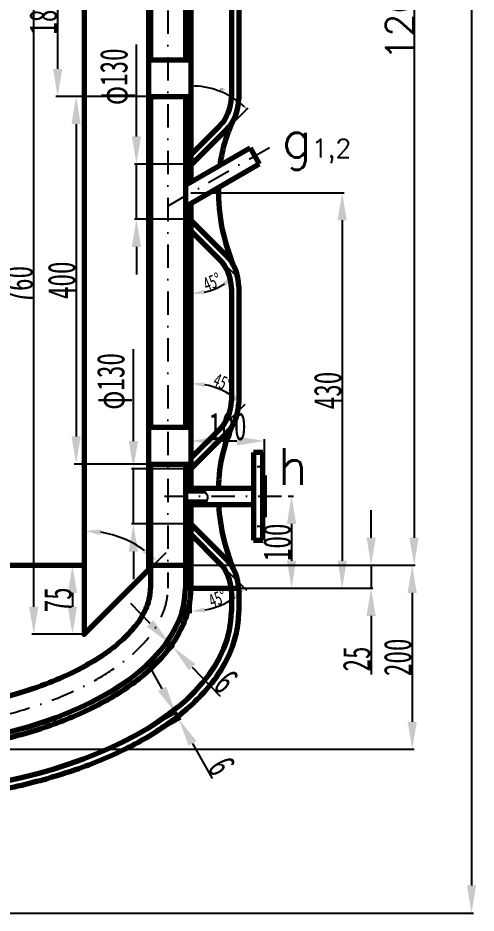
# Model space of a CAD drawing. Header units: millimetres. Extents: x 5008 to 9040, y 217 to 5920.
# Drawn here: x 6511 to 7009, y 2765 to 3738 of the extents above; entities that cross this region are included whole.
import ezdxf

# ---------------------------------------------------------------- set-up
doc = ezdxf.new("R2010")
doc.units = ezdxf.units.MM
doc.linetypes.add('DASHDOTX2', pattern=[50.8, 25.4, -12.7, 0, -12.7])
doc.linetypes.add('EB_DASH', pattern=[6, 3, -3])
for name, color, linetype, lineweight in [('A', 2, 'Continuous', 25), ('C', 1, 'Continuous', 25), ('CAXA0', 7, 'Continuous', 70), ('CAXA3', 7, 'Continuous', 25), ('CAXA4', 3, 'Continuous', 25)]:
    doc.layers.add(name, color=color, linetype=linetype, lineweight=lineweight)
doc.styles.get("Standard").update_dxf_attribs({"font": 'txt', "bigfont": 'gbcbig.shx'})
doc.styles.add('标准', font='SIMFANG.TTF', dxfattribs={"width": 0.667})
doc.dimstyles.new('ISO-25', dxfattribs={"dimtxt": 30, "dimasz": 30, "dimexe": 1.25, "dimexo": 0.625, "dimtad": 1, "dimtxsty": 'Standard', "dimcen": 50, "dimadec": 0, "dimazin": 0, "dimtfac": 1, "dimtmove": 0, "dimatfit": 3, "dimfxl": 0, "dimarcsym": 0})
doc.dimstyles.new('标准', dxfattribs={"dimtxt": 3.5, "dimasz": 4, "dimexe": 2, "dimexo": 0, "dimtad": 1, "dimdec": 1, "dimdsep": 46, "dimtxsty": '标准', "dimcen": 0, "dimdle": 6, "dimazin": 2, "dimtfac": 1, "dimtdec": 3, "dimtmove": 0, "dimatfit": 3, "dimldrblk": 'NONE', "dimfxl": 0, "dimtolj": 1, "dimtzin": 0, "dimarcsym": 0})

# ---------------------------------------------------------------- blocks, each defined once
blk = doc.blocks.new('*D14')
at = {"layer": 'CAXA4', "color": 0, "lineweight": -2}
for p, q in [((6583.35, 3828.13), (6526.53, 3828.13)), ((6528.53, 3098.13), (6528.53, 3798.13)), ((6583.35, 3068.13), (6526.53, 3068.13))]:
    blk.add_line(p, q, dxfattribs=at)
at = {"layer": 'CAXA4', "color": 0}
for points in [[(6523.53, 3798.13), (6533.53, 3798.13), (6528.53, 3828.13)], [(6523.53, 3098.13), (6533.53, 3098.13), (6528.53, 3068.13)]]:
    blk.add_solid(points, dxfattribs=at)
at = {"layer": 'Defpoints', "color": 0}
for p in [(6528.53, 3828.13), (6583.35, 3828.13), (6583.35, 3068.13)]:
    blk.add_point(p, dxfattribs=at)
at = {"layer": 'CAXA4', "color": 0, "insert": (6512.91, 3448.13), "char_height": 30, "attachment_point": 5, "rotation": 90, "style": '标准'}
blk.add_mtext('\\A1;\\fFangSong_GB2312;760', dxfattribs=at)
blk = doc.blocks.new('_None')
blk = doc.blocks.new('*D15')
at = {"layer": 'CAXA4', "color": 0, "lineweight": -2}
for p, q in [((6699.35, 3548.13), (6865.73, 3548.13)), ((6863.73, 3518.13), (6863.73, 3148.13)), ((6751.35, 3118.13), (6865.73, 3118.13))]:
    blk.add_line(p, q, dxfattribs=at)
at = {"layer": 'CAXA4', "color": 0}
for points in [[(6858.73, 3518.13), (6868.73, 3518.13), (6863.73, 3548.13)], [(6858.73, 3148.13), (6868.73, 3148.13), (6863.73, 3118.13)]]:
    blk.add_solid(points, dxfattribs=at)
at = {"layer": 'Defpoints', "color": 0}
for p in [(6699.35, 3548.13), (6751.35, 3118.13), (6863.73, 3118.13)]:
    blk.add_point(p, dxfattribs=at)
at = {"layer": 'CAXA4', "color": 0, "insert": (6848.11, 3333.13), "char_height": 30, "attachment_point": 5, "rotation": 90, "style": '标准'}
blk.add_mtext('\\A1;\\fFangSong_GB2312;430', dxfattribs=at)
blk = doc.blocks.new('*D16')
at = {"layer": 'CAXA4', "color": 0, "lineweight": -2}
for p, q in [((6895.21, 3173.13), (6895.21, 3203.13)), ((6699.35, 3143.13), (6897.21, 3143.13)), ((6895.21, 3143.13), (6895.21, 3118.13)), ((6751.35, 3118.13), (6897.21, 3118.13)), ((6895.21, 3088.13), (6895.21, 3024.48))]:
    blk.add_line(p, q, dxfattribs=at)
at = {"layer": 'CAXA4', "color": 0}
for points in [[(6890.21, 3173.13), (6900.21, 3173.13), (6895.21, 3143.13)], [(6890.21, 3088.13), (6900.21, 3088.13), (6895.21, 3118.13)]]:
    blk.add_solid(points, dxfattribs=at)
at = {"layer": 'Defpoints', "color": 0}
for p in [(6699.35, 3143.13), (6751.35, 3118.13), (6895.21, 3118.13)]:
    blk.add_point(p, dxfattribs=at)
at = {"layer": 'CAXA4', "color": 0, "insert": (6879.58, 3041.31), "char_height": 30, "attachment_point": 5, "rotation": 90, "style": '标准'}
blk.add_mtext('\\A1;\\fFangSong_GB2312;25', dxfattribs=at)
blk = doc.blocks.new('*D17')
at = {"layer": 'CAXA4', "color": 0, "lineweight": -2}
for p, q in [((6623.35, 3768.1), (6593.35, 3768.1)), ((6653.35, 3707.49), (6653.35, 3770.1)), ((6653.35, 3768.1), (6693.35, 3768.1)), ((6693.35, 3707.49), (6693.35, 3770.1)), ((6723.35, 3768.1), (6753.35, 3768.1))]:
    blk.add_line(p, q, dxfattribs=at)
at = {"layer": 'CAXA4', "color": 0}
for points in [[(6623.35, 3773.1), (6623.35, 3763.1), (6653.35, 3768.1)], [(6723.35, 3773.1), (6723.35, 3763.1), (6693.35, 3768.1)]]:
    blk.add_solid(points, dxfattribs=at)
at = {"layer": 'Defpoints', "color": 0}
for p in [(6693.35, 3768.1), (6653.35, 3707.49), (6693.35, 3707.49)]:
    blk.add_point(p, dxfattribs=at)
at = {"layer": 'CAXA4', "color": 0, "insert": (6673.35, 3783.73), "char_height": 30, "attachment_point": 5, "style": '标准'}
blk.add_mtext('\\A1;\\fFangSong_GB2312;40', dxfattribs=at)
blk = doc.blocks.new('*D22')
at = {"layer": 'CAXA4', "color": 0, "lineweight": -2}
for p, q in [((6583.35, 3143.13), (6568.55, 3143.13)), ((6570.55, 3113.13), (6570.55, 3098.13)), ((6583.35, 3068.13), (6568.55, 3068.13))]:
    blk.add_line(p, q, dxfattribs=at)
at = {"layer": 'CAXA4', "color": 0}
for points in [[(6565.55, 3113.13), (6575.55, 3113.13), (6570.55, 3143.13)], [(6565.55, 3098.13), (6575.55, 3098.13), (6570.55, 3068.13)]]:
    blk.add_solid(points, dxfattribs=at)
at = {"layer": 'Defpoints', "color": 0}
for p in [(6583.35, 3143.13), (6570.55, 3068.13), (6583.35, 3068.13)]:
    blk.add_point(p, dxfattribs=at)
at = {"layer": 'CAXA4', "color": 0, "insert": (6554.93, 3105.63), "char_height": 30, "attachment_point": 5, "rotation": 90, "style": '标准'}
blk.add_mtext('\\A1;\\fFangSong_GB2312;75', dxfattribs=at)
blk = doc.blocks.new('*D25')
at = {"layer": 'CAXA4', "color": 0, "lineweight": -2}
for p, q in [((6805.11, 3218.13), (6810.69, 3218.13)), ((6808.69, 3188.13), (6808.69, 3148.13)), ((6751.35, 3118.13), (6810.69, 3118.13))]:
    blk.add_line(p, q, dxfattribs=at)
at = {"layer": 'CAXA4', "color": 0}
for points in [[(6803.69, 3188.13), (6813.69, 3188.13), (6808.69, 3218.13)], [(6803.69, 3148.13), (6813.69, 3148.13), (6808.69, 3118.13)]]:
    blk.add_solid(points, dxfattribs=at)
at = {"layer": 'Defpoints', "color": 0}
for p in [(6805.11, 3218.13), (6751.35, 3118.13), (6808.69, 3118.13)]:
    blk.add_point(p, dxfattribs=at)
at = {"layer": 'CAXA4', "color": 0, "insert": (6793.06, 3168.13), "char_height": 30, "attachment_point": 5, "rotation": 90, "style": '标准'}
blk.add_mtext('\\A1;\\fFangSong_GB2312;100', dxfattribs=at)
blk = doc.blocks.new('*D26')
at = {"layer": 'CAXA4', "color": 0, "lineweight": -2}
for p, q in [((6654.93, 3080.05), (6634.12, 3101.66)), ((6653.96, 3037.48), (6677.18, 3059.83)), ((6658.12, 3033.15), (6681.34, 3055.5)), ((6675.73, 3058.44), (6679.9, 3054.12)), ((6700.7, 3032.51), (6730.97, 3001.07))]:
    blk.add_line(p, q, dxfattribs=at)
at = {"layer": 'CAXA4', "color": 0}
for points in [[(6658.53, 3083.52), (6651.32, 3076.58), (6675.73, 3058.44)], [(6704.31, 3035.97), (6697.1, 3029.04), (6679.9, 3054.12)]]:
    blk.add_solid(points, dxfattribs=at)
at = {"layer": 'Defpoints', "color": 0}
for p in [(6679.9, 3054.12), (6653.96, 3037.48), (6658.12, 3033.15)]:
    blk.add_point(p, dxfattribs=at)
at = {"layer": 'CAXA4', "color": 0, "insert": (6737.5, 3016.82), "char_height": 30, "attachment_point": 5, "rotation": 313.91506, "style": '标准'}
blk.add_mtext('\\A1;\\fFangSong_GB2312;6', dxfattribs=at)
blk = doc.blocks.new('*D27')
at = {"layer": 'CAXA4', "color": 0, "lineweight": -2}
for p, q in [((6668, 3008.88), (6653.41, 3035.09)), ((6640.88, 2959.46), (6684.33, 2983.64)), ((6682.59, 2982.66), (6686.48, 2975.67)), ((6644.77, 2952.47), (6688.22, 2976.65)), ((6701.06, 2949.46), (6722.28, 2911.33))]:
    blk.add_line(p, q, dxfattribs=at)
at = {"layer": 'CAXA4', "color": 0}
for points in [[(6672.37, 3011.31), (6663.63, 3006.45), (6682.59, 2982.66)], [(6705.43, 2951.89), (6696.69, 2947.03), (6686.48, 2975.67)]]:
    blk.add_solid(points, dxfattribs=at)
at = {"layer": 'Defpoints', "color": 0}
for p in [(6686.48, 2975.67), (6640.88, 2959.46), (6644.77, 2952.47)]:
    blk.add_point(p, dxfattribs=at)
at = {"layer": 'CAXA4', "color": 0, "insert": (6732.62, 2924.88), "char_height": 30, "attachment_point": 5, "rotation": 299.09498, "style": '标准'}
blk.add_mtext('\\A1;\\fFangSong_GB2312;6', dxfattribs=at)
blk = doc.blocks.new('*D29')
at = {"layer": 'CAXA4', "color": 0, "lineweight": -2}
for p, q in [((6699.35, 3236.83), (6699.35, 3280.3)), ((6779.35, 3236.83), (6779.35, 3280.3)), ((6729.35, 3278.3), (6749.35, 3278.3))]:
    blk.add_line(p, q, dxfattribs=at)
at = {"layer": 'CAXA4', "color": 0}
for points in [[(6729.35, 3283.3), (6729.35, 3273.3), (6699.35, 3278.3)], [(6749.35, 3283.3), (6749.35, 3273.3), (6779.35, 3278.3)]]:
    blk.add_solid(points, dxfattribs=at)
at = {"layer": 'Defpoints', "color": 0}
for p in [(6779.35, 3278.3), (6699.35, 3236.83), (6779.35, 3236.83)]:
    blk.add_point(p, dxfattribs=at)
at = {"layer": 'CAXA4', "color": 0, "insert": (6739.35, 3293.92), "char_height": 30, "attachment_point": 5, "style": '标准'}
blk.add_mtext('\\A1;\\fFangSong_GB2312;100', dxfattribs=at)
blk = doc.blocks.new('*D38')
at = {"layer": 'CAXA4', "color": 0, "lineweight": -2}
for p, q in [((6390.69, 5345.4), (7006.31, 5345.4)), ((7004.31, 5315.4), (7004.31, 2795.13)), ((6382.35, 2765.13), (7006.31, 2765.13))]:
    blk.add_line(p, q, dxfattribs=at)
at = {"layer": 'CAXA4', "color": 0}
for points in [[(6999.31, 5315.4), (7009.31, 5315.4), (7004.31, 5345.4)], [(6999.31, 2795.13), (7009.31, 2795.13), (7004.31, 2765.13)]]:
    blk.add_solid(points, dxfattribs=at)
at = {"layer": 'Defpoints', "color": 0}
for p in [(6390.69, 5345.4), (6382.35, 2765.13), (7004.31, 2765.13)]:
    blk.add_point(p, dxfattribs=at)
at = {"layer": 'CAXA4', "color": 0, "insert": (6988.68, 4055.26), "char_height": 30, "attachment_point": 5, "rotation": 90, "style": '标准'}
blk.add_mtext('\\A1;\\fFangSong_GB2312;~2580', dxfattribs=at)
blk = doc.blocks.new('*D58')
at = {"layer": 'CAXA3', "color": 0, "lineweight": -2}
blk.add_line((6737.29, 3616.07), (6761.61, 3640.39), dxfattribs=at)
blk.add_arc((6699.35, 3578.13), 86.05, 47.66352, 87.33648, dxfattribs=at)
at = {"layer": 'CAXA3', "color": 0}
for points in [[(6703.33, 3663.42), (6703.36, 3664.76), (6699.35, 3664.18)], [(6757.76, 3642.22), (6756.84, 3641.26), (6760.2, 3638.98)]]:
    blk.add_solid(points, dxfattribs=at)
at = {"layer": 'Defpoints', "color": 0}
for p in [(6699.35, 4224.13), (6742.38, 3652.65), (6737.29, 3616.07), (6699.35, 3578.13), (6699.35, 3559.68)]:
    blk.add_point(p, dxfattribs=at)
at = {"layer": 'CAXA3', "color": 0, "insert": (6733.19, 3659.83), "char_height": 3.5, "attachment_point": 5, "rotation": 337.5, "style": '标准'}
blk.add_mtext('\\A1;45{%%D}', dxfattribs=at)
blk = doc.blocks.new('*D59')
at = {"layer": 'CAXA3', "color": 0, "lineweight": -2}
blk.add_line((6730.17, 3476), (6749.11, 3457.05), dxfattribs=at)
blk.add_arc((6699.35, 3506.82), 68.38, 282.59407, 302.40593, dxfattribs=at)
at = {"layer": 'CAXA3', "color": 0}
for points in [[(6734.43, 3451.04), (6737.56, 3447.13), (6747.7, 3458.46)], [(6714.53, 3437.6), (6713.98, 3442.57), (6699.35, 3438.44)]]:
    blk.add_solid(points, dxfattribs=at)
at = {"layer": 'Defpoints', "color": 0}
for p in [(6699.35, 3536.58), (6699.35, 3506.82), (6730.17, 3476), (6717.05, 3440.77), (6699.35, 3227.13)]:
    blk.add_point(p, dxfattribs=at)
at = {"layer": 'CAXA3', "color": 0, "insert": (6722.41, 3451.15), "char_height": 15, "attachment_point": 5, "rotation": 22.5, "style": '标准'}
blk.add_mtext('\\A1;45{%%D}', dxfattribs=at)
blk = doc.blocks.new('*D60')
at = {"layer": 'CAXA3', "color": 0, "lineweight": -2}
for p, q in [((6730.17, 3146), (6759.86, 3116.3)), ((6699.35, 3118.13), (6699.35, 3091.24))]:
    blk.add_line(p, q, dxfattribs=at)
blk.add_arc((6699.35, 3176.82), 83.58, 280.29675, 304.70325, dxfattribs=at)
at = {"layer": 'CAXA3', "color": 0}
for points in [[(6745.33, 3110.02), (6748.53, 3106.18), (6758.45, 3117.72)], [(6714.51, 3092.09), (6714.06, 3097.07), (6699.35, 3093.24)]]:
    blk.add_solid(points, dxfattribs=at)
at = {"layer": 'Defpoints', "color": 0}
for p in [(6699.35, 3209.13), (6699.35, 3176.82), (6730.17, 3146), (6699.35, 3118.13), (6720.98, 3096.08)]:
    blk.add_point(p, dxfattribs=at)
at = {"layer": 'CAXA3', "color": 0, "insert": (6728.22, 3107.1), "char_height": 15, "attachment_point": 5, "rotation": 22.5, "style": '标准'}
blk.add_mtext('\\A1;45{%%D}', dxfattribs=at)
blk = doc.blocks.new('*D61')
at = {"layer": 'CAXA3', "color": 0, "lineweight": -2}
blk.add_line((6730.17, 3290.26), (6758.25, 3318.34), dxfattribs=at)
blk.add_arc((6699.35, 3259.44), 81.29, 55.58712, 79.41288, dxfattribs=at)
at = {"layer": 'CAXA3', "color": 0}
for points in [[(6714.05, 3336.86), (6714.52, 3341.84), (6699.35, 3340.74)], [(6746.89, 3328.43), (6743.69, 3324.59), (6756.83, 3316.93)]]:
    blk.add_solid(points, dxfattribs=at)
at = {"layer": 'Defpoints', "color": 0}
for p in [(6699.35, 3536.58), (6740, 3329.84), (6730.17, 3290.26), (6699.35, 3259.44), (6699.35, 3227.13)]:
    blk.add_point(p, dxfattribs=at)
at = {"layer": 'CAXA3', "color": 0, "insert": (6733.57, 3342.05), "char_height": 15, "attachment_point": 5, "rotation": 337.5, "style": '标准'}
blk.add_mtext('\\A1;45{%%D}', dxfattribs=at)
blk = doc.blocks.new('*D65')
at = {"layer": 'CAXA4', "color": 0, "lineweight": -2}
for p, q in [((6636.77, 3278.13), (6636.77, 3377.98)), ((6699.35, 3248.13), (6634.77, 3248.13)), ((6636.77, 3188.13), (6636.77, 3248.13)), ((6699.35, 3188.13), (6634.77, 3188.13)), ((6636.77, 3158.13), (6636.77, 3128.13))]:
    blk.add_line(p, q, dxfattribs=at)
at = {"layer": 'CAXA4', "color": 0}
for points in [[(6631.77, 3278.13), (6641.77, 3278.13), (6636.77, 3248.13)], [(6631.77, 3158.13), (6641.77, 3158.13), (6636.77, 3188.13)]]:
    blk.add_solid(points, dxfattribs=at)
at = {"layer": 'Defpoints', "color": 0}
for p in [(6636.77, 3248.13), (6699.35, 3248.13), (6699.35, 3188.13)]:
    blk.add_point(p, dxfattribs=at)
at = {"layer": 'CAXA4', "color": 0, "insert": (6616.14, 3343.06), "char_height": 30, "attachment_point": 5, "rotation": 90, "style": '标准'}
blk.add_mtext('\\A1;\\fFangSong_GB2312;φ130', dxfattribs=at)
blk = doc.blocks.new('*D66')
at = {"layer": 'CAXA4', "color": 0, "lineweight": -2}
for p, q in [((6640.1, 3609.28), (6640.1, 3709.14)), ((6699.35, 3579.28), (6638.1, 3579.28)), ((6640.1, 3519.28), (6640.1, 3579.28)), ((6699.35, 3519.28), (6638.1, 3519.28)), ((6640.1, 3489.28), (6640.1, 3459.28))]:
    blk.add_line(p, q, dxfattribs=at)
at = {"layer": 'CAXA4', "color": 0}
for points in [[(6635.1, 3609.28), (6645.1, 3609.28), (6640.1, 3579.28)], [(6635.1, 3489.28), (6645.1, 3489.28), (6640.1, 3519.28)]]:
    blk.add_solid(points, dxfattribs=at)
at = {"layer": 'Defpoints', "color": 0}
for p in [(6640.1, 3579.28), (6699.35, 3579.28), (6699.35, 3519.28)]:
    blk.add_point(p, dxfattribs=at)
at = {"layer": 'CAXA4', "color": 0, "insert": (6619.47, 3674.21), "char_height": 30, "attachment_point": 5, "rotation": 90, "style": '标准'}
blk.add_mtext('\\A1;\\fFangSong_GB2312;φ130', dxfattribs=at)
blk = doc.blocks.new('*D67')
at = {"layer": 'CAXA4', "color": 0, "lineweight": -2}
for p, q in [((6655.35, 3652.62), (6572.54, 3652.62)), ((6574.54, 3622.62), (6574.54, 3283.25)), ((6655.35, 3253.25), (6572.54, 3253.25))]:
    blk.add_line(p, q, dxfattribs=at)
at = {"layer": 'CAXA4', "color": 0}
for points in [[(6569.54, 3622.62), (6579.54, 3622.62), (6574.54, 3652.62)], [(6569.54, 3283.25), (6579.54, 3283.25), (6574.54, 3253.25)]]:
    blk.add_solid(points, dxfattribs=at)
at = {"layer": 'Defpoints', "color": 0}
for p in [(6655.35, 3652.62), (6574.54, 3253.25), (6655.35, 3253.25)]:
    blk.add_point(p, dxfattribs=at)
at = {"layer": 'CAXA4', "color": 0, "insert": (6558.92, 3452.93), "char_height": 30, "attachment_point": 5, "rotation": 90, "style": '标准'}
blk.add_mtext('\\A1;\\fFangSong_GB2312;400', dxfattribs=at)
blk = doc.blocks.new('*D68')
at = {"layer": 'CAXA4', "color": 0, "lineweight": -2}
for p, q in [((6583.35, 3828.13), (6552.5, 3828.13)), ((6554.5, 3682.62), (6554.5, 3798.13)), ((6583.35, 3652.62), (6552.5, 3652.62))]:
    blk.add_line(p, q, dxfattribs=at)
at = {"layer": 'CAXA4', "color": 0}
for points in [[(6549.5, 3798.13), (6559.5, 3798.13), (6554.5, 3828.13)], [(6549.5, 3682.62), (6559.5, 3682.62), (6554.5, 3652.62)]]:
    blk.add_solid(points, dxfattribs=at)
at = {"layer": 'Defpoints', "color": 0}
for p in [(6554.5, 3828.13), (6583.35, 3828.13), (6583.35, 3652.62)]:
    blk.add_point(p, dxfattribs=at)
at = {"layer": 'CAXA4', "color": 0, "insert": (6538.88, 3740.38), "char_height": 30, "attachment_point": 5, "rotation": 90, "style": '标准'}
blk.add_mtext('\\A1;\\fFangSong_GB2312;180', dxfattribs=at)
blk = doc.blocks.new('*D69')
at = {"layer": 'CAXA4', "color": 0, "lineweight": -2}
for p, q in [((6744.02, 3143.13), (6941.85, 3143.13)), ((6939.85, 3113.13), (6939.85, 2973.13)), ((6343.35, 2943.13), (6941.85, 2943.13))]:
    blk.add_line(p, q, dxfattribs=at)
at = {"layer": 'CAXA4', "color": 0}
for points in [[(6934.85, 3113.13), (6944.85, 3113.13), (6939.85, 3143.13)], [(6934.85, 2973.13), (6944.85, 2973.13), (6939.85, 2943.13)]]:
    blk.add_solid(points, dxfattribs=at)
at = {"layer": 'Defpoints', "color": 0}
for p in [(6744.02, 3143.13), (6343.35, 2943.13), (6939.85, 2943.13)]:
    blk.add_point(p, dxfattribs=at)
at = {"layer": 'CAXA4', "color": 0, "insert": (6924.22, 3043.13), "char_height": 30, "attachment_point": 5, "rotation": 90, "style": '标准'}
blk.add_mtext('\\A1;\\fFangSong_GB2312;200', dxfattribs=at)
blk = doc.blocks.new('*D71')
at = {"color": 0, "lineweight": -2}
for p, q in [((6727.23, 4343.13), (6943.1, 4343.13)), ((6941.85, 4313.13), (6941.85, 3173.13)), ((6727.23, 3143.13), (6943.1, 3143.13))]:
    blk.add_line(p, q, dxfattribs=at)
at = {"color": 0}
for points in [[(6936.85, 4313.13), (6946.85, 4313.13), (6941.85, 4343.13)], [(6936.85, 3173.13), (6946.85, 3173.13), (6941.85, 3143.13)]]:
    blk.add_solid(points, dxfattribs=at)
at = {"layer": 'Defpoints', "color": 0}
for p in [(6726.61, 4343.13), (6726.61, 3143.13), (6941.85, 3143.13)]:
    blk.add_point(p, dxfattribs=at)
at = {"color": 0, "insert": (6926.22, 3743.13), "char_height": 30, "attachment_point": 5, "rotation": 90}
blk.add_mtext('1200', dxfattribs=at)

msp = doc.modelspace()

# ---------------------------------------------------------------- hatches: boundary and pattern name
at = {"layer": 'CAXA4'}
for points in [[(6583.349, 3180.5), (6601.189, 3176.021), (6601.678, 3182.049)], [(6662.807, 3147.587), (6650.942, 3161.643), (6647.025, 3157.036)]]:
    msp.add_hatch(color=4, dxfattribs=at).paths.add_polyline_path(points, flags=0)

# ---------------------------------------------------------------- linework, layer by layer
at = {"layer": 'A'}
for p, q in [((6777.349, 3195.629), (6779.349, 3195.629)), ((6751.349, 3116.247), (6751.349, 3115.011))]:
    msp.add_line(p, q, dxfattribs=at)
at = {"layer": 'C', "linetype": 'DASHDOTX2'}
for p, q in [((6674.349, 4102.575), (6674.349, 3118.129)), ((6674.489, 3533.776), (6790.944, 3601.012)), ((6670.643, 3218.129), (6805.114, 3218.129))]:
    msp.add_line(p, q, dxfattribs=at)
at = {"layer": 'C', "linetype": 'EB_DASH'}
for p, q in [((6765.349, 3250.629), (6779.349, 3250.629)), ((6765.349, 3185.629), (6779.349, 3185.629))]:
    msp.add_line(p, q, dxfattribs=at)
at = {"layer": 'C', "linetype": 'DASHDOTX2'}
msp.add_open_spline([(6399.289, 2964.443), (6402.568, 2964.716), (6405.838, 2965.013), (6426.336, 2967.031), (6443.293, 2969.396), (6476.213, 2975.392), (6492.174, 2979.024), (6522.686, 2987.445), (6537.237, 2992.235), (6564.546, 3002.818), (6577.304, 3008.611), (6600.687, 3020.999), (6611.311, 3027.594), (6628.288, 3039.962), (6635.07, 3045.638), (6647.001, 3057.175), (6652.15, 3063.035), (6660.798, 3074.772), (6664.298, 3080.648), (6669.229, 3091.238), (6670.922, 3095.97), (6673.319, 3105.359), (6674.026, 3110.016), (6674.32, 3115.819), (6674.349, 3116.974), (6674.349, 3118.129)], degree=3, knots=[0, 0, 0, 0, 7.0472517, 7.0472517, 44.3119442, 44.3119442, 81.5766367, 81.5766367, 118.8413292, 118.8413292, 156.1060217, 156.1060217, 193.3707142, 193.3707142, 223.2477725, 223.2477725, 253.1248308, 253.1248308, 283.0018891, 283.0018891, 307.4583921, 307.4583921, 331.9148951, 331.9148951, 337.9963025, 337.9963025, 337.9963025, 337.9963025], dxfattribs=at)
at = {"layer": 'CAXA0'}
for p, q in [((6693.349, 4224.129), (6693.349, 3692.621)), ((6699.349, 4224.129), (6699.349, 3559.676)), ((6743.349, 4119.176), (6743.349, 3652.083)), ((6751.349, 4121.247), (6751.349, 3650.011)), ((6655.349, 4102.575), (6655.349, 3692.621)), ((6583.349, 3828.129), (6583.349, 3068.129)), ((6653.349, 3828.129), (6653.349, 3138.129)), ((6653.349, 3692.621), (6699.349, 3692.621)), ((6653.349, 3652.621), (6699.349, 3652.621)), ((6655.349, 3652.621), (6655.349, 3293.247)), ((6693.349, 3652.621), (6693.349, 3293.247)), ((6699.349, 3589.443), (6730.169, 3620.263)), ((6699.349, 3578.129), (6737.29, 3616.07)), ((6693.349, 3556.212), (6763.631, 3596.789)), ((6763.631, 3596.789), (6773.631, 3579.469)), ((6693.349, 3533.118), (6773.631, 3579.469)), ((6699.349, 3536.582), (6699.349, 3227.129)), ((6699.349, 3518.129), (6737.29, 3480.188)), ((6699.349, 3506.815), (6730.169, 3475.996)), ((6751.349, 3446.247), (6751.349, 3320.011)), ((6743.349, 3444.176), (6743.349, 3322.083)), ((6653.349, 3293.247), (6699.349, 3293.247)), ((6699.349, 3259.443), (6730.169, 3290.263)), ((6699.349, 3248.129), (6737.29, 3286.07)), ((6777.349, 3265.629), (6767.349, 3265.629)), ((6767.349, 3265.629), (6767.349, 3170.629)), ((6777.349, 3170.629), (6777.349, 3265.629)), ((6653.349, 3253.247), (6699.349, 3253.247)), ((6655.349, 3253.247), (6655.349, 3118.129)), ((6693.349, 3253.247), (6693.349, 3118.129)), ((6779.349, 3240.629), (6777.349, 3240.629)), ((6779.349, 3195.629), (6779.349, 3240.629)), ((6693.349, 3227.129), (6767.349, 3227.129)), ((6693.349, 3224.129), (6714.588, 3224.129)), ((6693.349, 3212.129), (6716.619, 3212.129)), ((6693.349, 3209.129), (6767.349, 3209.129)), ((6699.349, 3209.129), (6699.349, 3118.129)), ((6699.349, 3188.129), (6737.29, 3150.188)), ((6699.349, 3176.815), (6730.169, 3145.996)), ((6767.349, 3170.629), (6777.349, 3170.629)), ((6465.849, 3143.129), (6583.349, 3143.129)), ((6653.349, 3143.129), (6699.349, 3143.129)), ((6583.349, 3068.129), (6653.349, 3138.129)), ((6699.349, 3118.129), (6751.349, 3118.129)), ((6743.349, 3114.176), (6743.349, 3093.129)), ((6751.349, 3116.247), (6751.349, 3093.129))]:
    msp.add_line(p, q, dxfattribs=at)
for centre, radius, start, end in [((6698.349, 3652.083), 45, 315, 0), ((6703.349, 3650.011), 48, 315, 0), ((6895.797, 3555.249), 166.644, 152.71465, 172.234505), ((6932.383, 3549.283), 203.17, 178.710767, 204.628243), ((6698.349, 3444.176), 45, 0, 45), ((6703.349, 3446.247), 48, 0, 45), ((6698.349, 3322.083), 45, 315, 0), ((6703.349, 3320.011), 48, 315, 0), ((6895.797, 3225.249), 166.644, 152.71465, 179.353692), ((6932.383, 3219.283), 203.17, 182.864556, 204.628243), ((6698.349, 3114.176), 45, 0, 45), ((6703.349, 3116.247), 48, 0, 45)]:
    msp.add_arc(centre, radius, start, end, dxfattribs=at)
for centre, major_axis in [((6343.349, 3118.129), (350, 0)), ((6343.349, 3093.129), (400, 0))]:
    msp.add_ellipse(centre, major_axis=major_axis, ratio=0.5, start_param=3.1415927, end_param=6.2831853, dxfattribs=at)
for points, knots in [([(5987.349, 3118.129), (5987.349, 3112.2), (5987.914, 3106.272), (5990.16, 3094.498), (5991.842, 3088.652), (5996.285, 3077.114), (5999.047, 3071.422), (6008.918, 3054.596), (6017.602, 3043.78), (6038.743, 3023.304), (6051.202, 3013.642), (6079.433, 2995.745), (6095.205, 2987.509), (6129.506, 2972.714), (6148.034, 2966.156), (6187.193, 2954.93), (6207.823, 2950.263), (6250.453, 2942.978), (6272.451, 2940.36), (6317.031, 2937.261), (6339.612, 2936.781), (6384.55, 2937.975), (6406.907, 2939.649), (6450.597, 2945.095), (6471.93, 2948.866), (6512.812, 2958.378), (6532.362, 2964.119), (6568.984, 2977.379), (6586.057, 2984.898), (6617.124, 3001.478), (6631.119, 3010.539), (6655.527, 3029.935), (6665.942, 3040.272), (6680.612, 3059.162), (6685.762, 3067.495), (6693.684, 3084.557), (6696.454, 3093.286), (6698.888, 3107.425), (6699.349, 3112.777), (6699.349, 3118.129)], [0, 0, 0, 0, 26.234599, 26.234599, 52.469198, 52.469198, 78.703797, 78.703797, 131.4467832, 131.4467832, 184.1897695, 184.1897695, 236.9327558, 236.9327558, 289.675742, 289.675742, 342.4187283, 342.4187283, 395.1617145, 395.1617145, 447.9047008, 447.9047008, 500.647687, 500.647687, 553.3906733, 553.3906733, 606.1336595, 606.1336595, 658.8766458, 658.8766458, 711.619632, 711.619632, 764.3626183, 764.3626183, 803.6002275, 803.6002275, 842.8378367, 842.8378367, 866.5220322, 866.5220322, 866.5220322, 866.5220322]), ([(6444.768, 2989.099), (6451.748, 2990.225), (6458.643, 2991.466), (6478.775, 2995.475), (6491.717, 2998.562), (6517.058, 3005.658), (6529.416, 3009.703), (6552.057, 3018.266), (6562.42, 3022.749), (6579.736, 3031.265), (6586.953, 3035.211), (6599.144, 3042.601), (6604.286, 3046.007), (6614.468, 3053.377), (6619.404, 3057.36), (6628.636, 3065.661), (6632.841, 3069.979), (6640.083, 3078.488), (6643.113, 3082.669), (6647.587, 3089.974), (6649.228, 3093.14), (6651.887, 3099.284), (6652.906, 3102.26), (6654.131, 3106.983), (6654.499, 3108.773), (6654.994, 3112.015), (6655.152, 3113.475), (6655.314, 3116), (6655.349, 3117.064), (6655.349, 3118.129)], [0, 0, 0, 0, 13.9471175, 13.9471175, 41.350897, 41.350897, 69.9177574, 69.9177574, 96.9321359, 96.9321359, 118.5731304, 118.5731304, 136.3418324, 136.3418324, 156.5581629, 156.5581629, 178.4637648, 178.4637648, 200.3693666, 200.3693666, 217.9022669, 217.9022669, 235.4351671, 235.4351671, 246.4283391, 246.4283391, 255.5885884, 255.5885884, 262.3117542, 262.3117542, 262.3117542, 262.3117542]), ([(6362.349, 2885.353), (6371.948, 2885.579), (6381.532, 2885.976), (6414.778, 2887.954), (6438.233, 2890.416), (6483.938, 2897.376), (6506.187, 2901.872), (6548.801, 2912.772), (6569.165, 2919.173), (6607.392, 2933.705), (6625.256, 2941.834), (6657.943, 2959.606), (6672.767, 2969.249), (6698.919, 2989.815), (6710.248, 3000.739), (6727.011, 3021.179), (6733.186, 3030.499), (6742.944, 3049.626), (6746.524, 3059.434), (6750.469, 3077.237), (6751.349, 3085.183), (6751.349, 3093.129)], [0, 0, 0, 0, 22.3843423, 22.3843423, 77.9700374, 77.9700374, 133.5557326, 133.5557326, 189.1414277, 189.1414277, 244.7271229, 244.7271229, 300.312818, 300.312818, 355.8985132, 355.8985132, 399.6182294, 399.6182294, 443.3379457, 443.3379457, 477.9561845, 477.9561845, 477.9561845, 477.9561845])]:
    msp.add_open_spline(points, degree=3, knots=knots, dxfattribs=at)
at = {"layer": 'CAXA3', "color": 0, "linetype": 'ByBlock', "lineweight": -2}
msp.add_line((6628.709, 3113.489), (6672.429, 3157.21), dxfattribs=at)
at = {"layer": 'CAXA3'}
msp.add_open_spline([(6716.167, 3209.129), (6716.167, 3209.129), (6716.692, 3214.023), (6719.234, 3218.577), (6714.004, 3221.711), (6714.588, 3227.129), (6714.588, 3227.129)], degree=3, knots=[0, 0, 0, 0, 3.0519176, 9.1870227, 15.9918039, 19.0096813, 19.0096813, 19.0096813, 19.0096813], dxfattribs=at)
at = {"layer": 'CAXA3', "color": 0, "linetype": 'Continuous', "lineweight": 70}
for p in [(6653.349, 3138.129), (6583.349, 3068.129), (6583.349, 3068.129)]:
    msp.add_point(p, dxfattribs=at)
at = {"layer": 'CAXA4', "color": 4}
msp.add_arc((6583.349, 3068.129), 112.371, 54.261363, 80.738637, dxfattribs=at)

# ---------------------------------------------------------------- texts
at = {"color": 4, "char_height": 40, "width": 122.69423, "attachment_point": 1}
for s, insert in [('g{\\H0.5x;1,2}', (6798.132, 3626.479)), ('h', (6793.799, 3270.461))]:
    msp.add_mtext(s, dxfattribs=dict(at, insert=insert))

# ---------------------------------------------------------------- dimensions: what is measured, and where the dimension line sits
at = {"color": 4}
dim = msp.add_linear_dim(base=(6941.846, 3143.129), p1=(6726.606, 4343.129), p2=(6726.606, 3143.129), angle=90, dimstyle='ISO-25', dxfattribs=at)
dim.commit()
dim.dimension.update_dxf_attribs({"geometry": '*D71', "text_midpoint": (6926.221, 3743.129)})
at = {"layer": 'CAXA3'}
dim = msp.add_angular_dim_2l(base=(6742.375, 3652.653), line1=((6699.349, 4224.129), (6699.349, 3559.676)), line2=((6699.349, 3578.129), (6737.29, 3616.07)), text='45{%%D}', dimstyle='标准', override={"dimtxsty": '标准'}, dxfattribs=at)
dim.commit()
dim.dimension.update_dxf_attribs({"geometry": '*D58', "text_midpoint": (6733.189, 3659.826)})
at = {"layer": 'CAXA3', "color": 4}
for base, line1, line2, picture, middle in [((6717.047, 3440.766), ((6699.349, 3536.582), (6699.349, 3227.129)), ((6699.349, 3506.815), (6730.169, 3475.996)), '*D59', (6722.407, 3451.148)), ((6739.995, 3329.845), ((6699.349, 3536.582), (6699.349, 3227.129)), ((6699.349, 3259.443), (6730.169, 3290.263)), '*D61', (6733.568, 3342.055)), ((6720.981, 3096.084), ((6699.349, 3176.815), (6730.169, 3145.996)), ((6699.349, 3209.129), (6699.349, 3118.129)), '*D60', (6728.224, 3107.105))]:
    dim = msp.add_angular_dim_2l(base=base, line1=line1, line2=line2, text='45{%%D}', dimstyle='标准', override={"dimtxt": 15, "dimasz": 15, "dimtxsty": '标准'}, dxfattribs=at)
    dim.commit()
    dim.dimension.update_dxf_attribs({"geometry": picture, "text_midpoint": middle})
at = {"layer": 'CAXA4', "color": 4}
for base, p1, p2, angle, text, picture, middle in [((7004.306, 2765.13), (6390.691, 5345.4), (6382.349, 2765.13), 90, '\\fFangSong_GB2312;~2580', '*D38', (6988.681, 4055.265)), ((6528.535, 3828.129), (6583.349, 3068.129), (6583.349, 3828.129), 90, '\\fFangSong_GB2312;760', '*D14', (6512.91, 3448.129)), ((6554.504, 3828.129), (6583.349, 3652.621), (6583.349, 3828.129), 90, '\\fFangSong_GB2312;180', '*D68', (6538.879, 3740.375)), ((6640.099, 3579.281), (6699.349, 3519.281), (6699.349, 3579.281), 90, '\\fFangSong_GB2312;φ130', '*D66', (6619.474, 3674.209)), ((6574.544, 3253.247), (6655.349, 3652.621), (6655.349, 3253.247), 90, '\\fFangSong_GB2312;400', '*D67', (6558.919, 3452.934)), ((6863.732, 3118.129), (6699.349, 3548.129), (6751.349, 3118.129), 90, '\\fFangSong_GB2312;430', '*D15', (6848.107, 3333.129)), ((6636.766, 3248.129), (6699.349, 3188.129), (6699.349, 3248.129), 90, '\\fFangSong_GB2312;φ130', '*D65', (6616.141, 3343.057)), ((6779.349, 3278.298), (6699.349, 3236.829), (6779.349, 3236.829), 180, '\\fFangSong_GB2312;100', '*D29', (6739.349, 3293.923)), ((6808.685, 3118.129), (6805.114, 3218.129), (6751.349, 3118.129), 90, '\\fFangSong_GB2312;100', '*D25', (6793.06, 3168.129)), ((6895.207, 3118.129), (6699.349, 3143.129), (6751.349, 3118.129), 90, '\\fFangSong_GB2312;25', '*D16', (6879.582, 3041.306)), ((6939.846, 2943.129), (6744.025, 3143.129), (6343.349, 2943.129), 90, '\\fFangSong_GB2312;200', '*D69', (6924.221, 3043.129)), ((6570.551, 3068.129), (6583.349, 3143.129), (6583.349, 3068.129), 90, '\\fFangSong_GB2312;75', '*D22', (6554.926, 3105.629)), ((6679.896, 3054.118), (6653.961, 3037.476), (6658.122, 3033.154), 313.915057, '\\fFangSong_GB2312;6', '*D26', (6737.496, 3016.821)), ((6686.476, 2975.673), (6640.883, 2959.457), (6644.773, 2952.466), 299.094982, '\\fFangSong_GB2312;6', '*D27', (6732.621, 2924.884))]:
    dim = msp.add_linear_dim(base=base, p1=p1, p2=p2, angle=angle, text=text, dimstyle='标准', override={"dimtxt": 30, "dimasz": 30, "dimtxsty": '标准'}, dxfattribs=at)
    dim.commit()
    dim.dimension.update_dxf_attribs({"geometry": picture, "text_midpoint": middle})
dim = msp.add_linear_dim(base=(6693.349, 3768.103), p1=(6653.349, 3707.492), p2=(6693.349, 3707.492), text='\\fFangSong_GB2312;40', dimstyle='标准', override={"dimtxt": 30, "dimasz": 30, "dimtxsty": '标准'}, dxfattribs=at)
dim.commit()
dim.dimension.update_dxf_attribs({"geometry": '*D17', "text_midpoint": (6673.349, 3783.728)})

doc.saveas('drawing.dxf')
